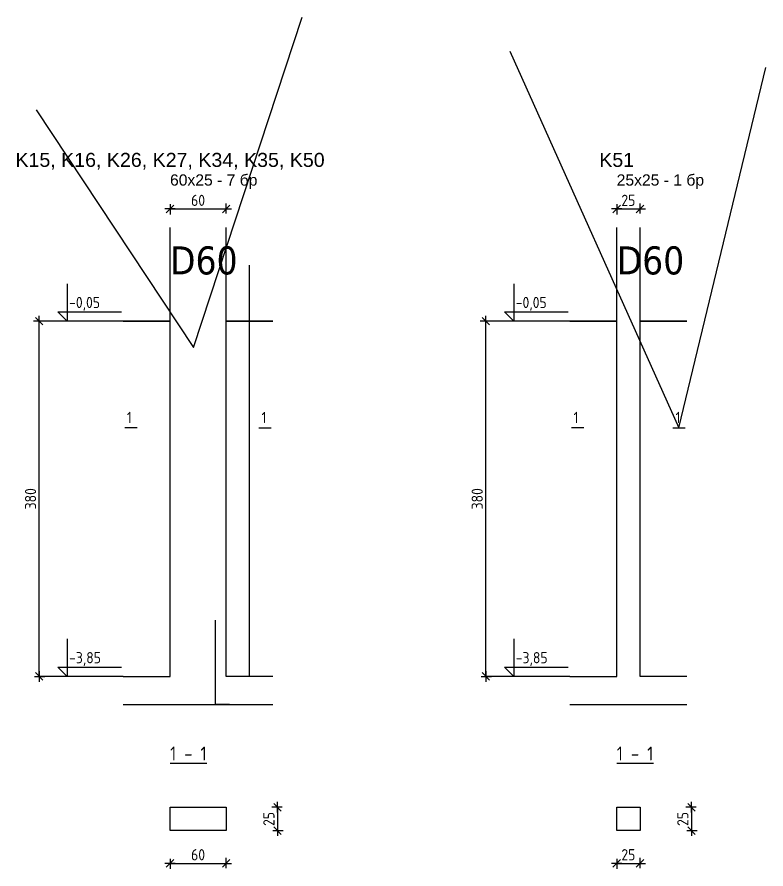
# Model space of a CAD drawing. Header units: millimetres. Extents: x 879 to 91735, y -13728 to 454.
# Drawn here: x 22064 to 22865, y -5859 to -4947 of the extents above; entities that cross this region are included whole.
import ezdxf
from ezdxf.enums import TextEntityAlignment as Align

# ---------------------------------------------------------------- set-up
doc = ezdxf.new("R2010")
doc.units = ezdxf.units.MM
doc.layers.add('1K_koti_razrezi', color=3, linetype='Continuous', lineweight=25)
doc.layers.add('1K_text-koloni', color=3, linetype='Continuous', lineweight=35)
for name, color, linetype in [('1K_SHA', 134, 'Continuous'), ('k_arm', 40, 'Continuous'), ('k_nadpisi', 8, 'Continuous'), ('KTX', 1, 'Continuous'), ('KTXTXT', 4, 'Continuous')]:
    doc.layers.add(name, color=color, linetype=linetype)
doc.styles.add('DIM', font='romans.shx', dxfattribs={"width": 0.85})
doc.styles.get("Standard").update_dxf_attribs({"font": 'TAHOMA.TTF'})
doc.styles.add('Z1', font='ARIAL.TTF')
doc.dimstyles.new('RAZR1', dxfattribs={"dimtxt": 12, "dimasz": 1, "dimexe": 0.3, "dimexo": 0, "dimgap": 0, "dimtad": 0, "dimrnd": 0.1, "dimzin": 14, "dimdsep": 46, "dimtxsty": 'DIM', "dimblk": 'DIM2', "dimcen": 0.09, "dimse1": 1, "dimse2": 1, "dimclrd": 256, "dimclre": 256, "dimclrt": 41, "dimadec": 8, "dimazin": 0, "dimtfac": 2.307692, "dimtix": 1, "dimtmove": 2, "dimatfit": 3, "dimldrblk": 'DIM2', "dimfxl": 0, "dimtvp": 0.769231, "dimtolj": 1, "dimtzin": 14, "dimarcsym": 0})

# ---------------------------------------------------------------- blocks, each defined once
blk = doc.blocks.new('DIM2')
for p, q in [((-5.66, 0), (5.66, 0)), ((4, 4), (-4, -4)), ((0, -5), (0, 6))]:
    blk.add_line(p, q)
blk = doc.blocks.new('*D427')
at = {"layer": '1K_koti_razrezi', "lineweight": -2}
blk.add_line((22228.91, -5852.61), (22286.91, -5852.61), dxfattribs=at)
at = {"layer": 'Defpoints', "color": 0}
for p in [(22227.91, -5817.61), (22287.91, -5817.61), (22287.91, -5852.61)]:
    blk.add_point(p, dxfattribs=at)
at = {"layer": '1K_koti_razrezi', "lineweight": -2, "rotation": 180}
blk.add_blockref('DIM2', (22227.91, -5852.61), dxfattribs=at)
at = {"layer": '1K_koti_razrezi', "lineweight": -2}
blk.add_blockref('DIM2', (22287.91, -5852.61), dxfattribs=at)
at = {"layer": '1K_koti_razrezi', "color": 41, "insert": (22257.91, -5843.38), "char_height": 12, "attachment_point": 5, "style": 'DIM'}
blk.add_mtext('\\A1;60', dxfattribs=at)
blk = doc.blocks.new('*D428')
at = {"layer": '1K_koti_razrezi', "lineweight": -2}
blk.add_line((22342.91, -5793.61), (22342.91, -5816.61), dxfattribs=at)
at = {"layer": 'Defpoints', "color": 0}
for p in [(22287.91, -5792.61), (22287.91, -5817.61), (22342.91, -5817.61)]:
    blk.add_point(p, dxfattribs=at)
at = {"layer": '1K_koti_razrezi', "lineweight": -2}
for p, rotation in [((22342.91, -5792.61), 90), ((22342.91, -5817.61), 270)]:
    blk.add_blockref('DIM2', p, dxfattribs=dict(at, rotation=rotation))
at = {"layer": '1K_koti_razrezi', "color": 41, "insert": (22333.68, -5805.11), "char_height": 12, "attachment_point": 5, "rotation": 90, "style": 'DIM'}
blk.add_mtext('\\A1;25', dxfattribs=at)
blk = doc.blocks.new('*D429')
at = {"layer": '1K_koti_razrezi', "lineweight": -2}
blk.add_line((22228.91, -5152.61), (22286.91, -5152.61), dxfattribs=at)
at = {"layer": 'Defpoints', "color": 0}
for p in [(22287.91, -5152.61), (22227.91, -5272.61), (22287.91, -5272.61)]:
    blk.add_point(p, dxfattribs=at)
at = {"layer": '1K_koti_razrezi', "lineweight": -2, "rotation": 180}
blk.add_blockref('DIM2', (22227.91, -5152.61), dxfattribs=at)
at = {"layer": '1K_koti_razrezi', "lineweight": -2}
blk.add_blockref('DIM2', (22287.91, -5152.61), dxfattribs=at)
at = {"layer": '1K_koti_razrezi', "color": 41, "insert": (22257.91, -5143.38), "char_height": 12, "attachment_point": 5, "style": 'DIM'}
blk.add_mtext('\\A1;60', dxfattribs=at)
blk = doc.blocks.new('*D430')
at = {"layer": '1K_koti_razrezi', "lineweight": -2}
blk.add_line((22087.91, -5651.61), (22087.91, -5273.61), dxfattribs=at)
at = {"layer": 'Defpoints', "color": 0}
for p in [(22087.91, -5272.61), (22177.91, -5272.61), (22177.91, -5652.61)]:
    blk.add_point(p, dxfattribs=at)
at = {"layer": '1K_koti_razrezi', "lineweight": -2}
for p, rotation in [((22087.91, -5272.61), 90), ((22087.91, -5652.61), 270)]:
    blk.add_blockref('DIM2', p, dxfattribs=dict(at, rotation=rotation))
at = {"layer": '1K_koti_razrezi', "color": 41, "insert": (22078.68, -5462.61), "char_height": 12, "attachment_point": 5, "rotation": 90, "style": 'DIM'}
blk.add_mtext('\\A1;380', dxfattribs=at)
blk = doc.blocks.new('*D443')
at = {"layer": '1K_koti_razrezi', "lineweight": -2}
blk.add_line((22706.78, -5852.61), (22729.78, -5852.61), dxfattribs=at)
at = {"layer": 'Defpoints', "color": 0}
for p in [(22705.78, -5817.61), (22730.78, -5817.61), (22730.78, -5852.61)]:
    blk.add_point(p, dxfattribs=at)
at = {"layer": '1K_koti_razrezi', "lineweight": -2, "rotation": 180}
blk.add_blockref('DIM2', (22705.78, -5852.61), dxfattribs=at)
at = {"layer": '1K_koti_razrezi', "lineweight": -2}
blk.add_blockref('DIM2', (22730.78, -5852.61), dxfattribs=at)
at = {"layer": '1K_koti_razrezi', "color": 41, "insert": (22718.28, -5843.38), "char_height": 12, "attachment_point": 5, "style": 'DIM'}
blk.add_mtext('\\A1;25', dxfattribs=at)
blk = doc.blocks.new('*D444')
at = {"layer": '1K_koti_razrezi', "lineweight": -2}
blk.add_line((22785.78, -5793.61), (22785.78, -5816.61), dxfattribs=at)
at = {"layer": 'Defpoints', "color": 0}
for p in [(22730.78, -5792.61), (22730.78, -5817.61), (22785.78, -5817.61)]:
    blk.add_point(p, dxfattribs=at)
at = {"layer": '1K_koti_razrezi', "lineweight": -2}
for p, rotation in [((22785.78, -5792.61), 90), ((22785.78, -5817.61), 270)]:
    blk.add_blockref('DIM2', p, dxfattribs=dict(at, rotation=rotation))
at = {"layer": '1K_koti_razrezi', "color": 41, "insert": (22776.55, -5805.11), "char_height": 12, "attachment_point": 5, "rotation": 90, "style": 'DIM'}
blk.add_mtext('\\A1;25', dxfattribs=at)
blk = doc.blocks.new('*D445')
at = {"layer": '1K_koti_razrezi', "lineweight": -2}
blk.add_line((22706.78, -5152.61), (22729.78, -5152.61), dxfattribs=at)
at = {"layer": 'Defpoints', "color": 0}
for p in [(22730.78, -5152.61), (22705.78, -5272.61), (22730.78, -5272.61)]:
    blk.add_point(p, dxfattribs=at)
at = {"layer": '1K_koti_razrezi', "lineweight": -2, "rotation": 180}
blk.add_blockref('DIM2', (22705.78, -5152.61), dxfattribs=at)
at = {"layer": '1K_koti_razrezi', "lineweight": -2}
blk.add_blockref('DIM2', (22730.78, -5152.61), dxfattribs=at)
at = {"layer": '1K_koti_razrezi', "color": 41, "insert": (22718.28, -5143.38), "char_height": 12, "attachment_point": 5, "style": 'DIM'}
blk.add_mtext('\\A1;25', dxfattribs=at)
blk = doc.blocks.new('*D446')
at = {"layer": '1K_koti_razrezi', "lineweight": -2}
blk.add_line((22565.78, -5651.61), (22565.78, -5273.61), dxfattribs=at)
at = {"layer": 'Defpoints', "color": 0}
for p in [(22565.78, -5272.61), (22655.78, -5272.61), (22655.78, -5652.61)]:
    blk.add_point(p, dxfattribs=at)
at = {"layer": '1K_koti_razrezi', "lineweight": -2}
for p, rotation in [((22565.78, -5272.61), 90), ((22565.78, -5652.61), 270)]:
    blk.add_blockref('DIM2', p, dxfattribs=dict(at, rotation=rotation))
at = {"layer": '1K_koti_razrezi', "color": 41, "insert": (22556.55, -5462.61), "char_height": 12, "attachment_point": 5, "rotation": 90, "style": 'DIM'}
blk.add_mtext('\\A1;380', dxfattribs=at)

msp = doc.modelspace()

# ---------------------------------------------------------------- linework, layer by layer
at = {"layer": '1K_koti_razrezi'}
for p, q in [((22177.915, -5272.606), (22087.915, -5272.606)), ((22655.776, -5272.606), (22565.776, -5272.606)), ((22177.915, -5652.606), (22087.915, -5652.606)), ((22655.776, -5652.606), (22565.776, -5652.606))]:
    msp.add_line(p, q, dxfattribs=at)
at = {"layer": '1K_SHA'}
for p, q in [((22177.915, -5682.606), (22337.915, -5682.606)), ((22655.776, -5682.606), (22780.776, -5682.606))]:
    msp.add_line(p, q, dxfattribs=at)
for points in [[(22177.915, -5272.606), (22227.915, -5272.606), (22227.915, -5172.606)], [(22337.915, -5272.606), (22287.915, -5272.606), (22287.915, -5172.606)], [(22655.776, -5272.606), (22705.776, -5272.606), (22705.776, -5172.606)], [(22780.776, -5272.606), (22730.776, -5272.606), (22730.776, -5172.606)], [(22177.915, -5652.606), (22227.915, -5652.606), (22227.915, -5272.606), (22177.915, -5272.606)], [(22337.915, -5652.606), (22287.915, -5652.606), (22287.915, -5272.606), (22337.915, -5272.606)], [(22655.776, -5652.606), (22705.776, -5652.606), (22705.776, -5272.606), (22655.776, -5272.606)], [(22780.776, -5652.606), (22730.776, -5652.606), (22730.776, -5272.606), (22780.776, -5272.606)], [(22227.915, -5792.606), (22287.915, -5792.606), (22287.915, -5817.606), (22227.915, -5817.606), (22227.915, -5792.606)], [(22705.776, -5792.606), (22730.776, -5792.606), (22730.776, -5817.606), (22705.776, -5817.606), (22705.776, -5792.606)]]:
    msp.add_lwpolyline(points, dxfattribs=at)
at = {"layer": 'k_arm'}
msp.add_lwpolyline([(22312.915, -5652.606), (22312.915, -5212.606)], dxfattribs=at)
at = {"layer": 'k_nadpisi'}
for points in [[(22084.704, -5046.466), (22252.936, -5300.831), (22369.405, -4947.307)], [(22591.558, -4983.953), (22772.376, -5386.606), (22865.474, -5001.198)], [(22291.678, -5682.606), (22276.678, -5682.606), (22276.678, -5652.606), (22276.678, -5592.606)]]:
    msp.add_lwpolyline(points, dxfattribs=at)
at = {"layer": 'KTX'}
for p, q in [((22192.915, -5386.606), (22179.715, -5386.606)), ((22322.915, -5386.606), (22336.115, -5386.606)), ((22670.776, -5386.606), (22657.576, -5386.606)), ((22765.776, -5386.606), (22778.976, -5386.606))]:
    msp.add_line(p, q, dxfattribs=at)
for points in [[(22117.915, -5232.606), (22117.915, -5272.606), (22107.915, -5262.606), (22175.915, -5262.606)], [(22595.776, -5232.606), (22595.776, -5272.606), (22585.776, -5262.606), (22653.776, -5262.606)], [(22117.915, -5612.606), (22117.915, -5652.606), (22107.915, -5642.606), (22175.915, -5642.606)], [(22595.776, -5612.606), (22595.776, -5652.606), (22585.776, -5642.606), (22653.776, -5642.606)]]:
    msp.add_lwpolyline(points, dxfattribs=at)

# ---------------------------------------------------------------- texts
at = {"layer": '1K_text-koloni', "style": 'Z1'}
for s, p in [('K15, K16, K26, K27, K34, K35, K50', (22227.915, -5092.606)), ('K51', (22705.776, -5092.606))]:
    msp.add_text(s, height=15, dxfattribs=at).set_placement(p, align=Align.TOP_CENTER)
for s, p in [('60x25 - 7 бр', (22227.915, -5127.606)), ('25x25 - 1 бр', (22705.776, -5127.606))]:
    msp.add_text(s, height=12, dxfattribs=at).set_placement(p)
at = {"layer": '1K_text-koloni'}
for p in [(22227.915, -5222.606), (22705.776, -5222.606)]:
    msp.add_text('D60', height=30, dxfattribs=at).set_placement(p)
at = {"layer": 'KTXTXT', "style": 'DIM', "width": 0.85}
for s, height, p in [('-0,05', 12, (22119.915, -5258.606)), ('-0,05', 12, (22597.776, -5258.606)), ('1', 12, (22181.715, -5381.606)), ('1', 12, (22325.858, -5381.606)), ('1', 12, (22659.576, -5381.606)), ('1', 12, (22768.719, -5381.606)), ('-3,85', 12, (22119.915, -5638.606)), ('-3,85', 12, (22597.776, -5638.606)), ('%%U1 - 1', 15, (22227.915, -5742.606)), ('%%U1 - 1', 15, (22705.776, -5742.606))]:
    msp.add_text(s, height=height, dxfattribs=at).set_placement(p)

# ---------------------------------------------------------------- dimensions: what is measured, and where the dimension line sits
at = {"layer": '1K_koti_razrezi'}
for base, p1, p2, picture, middle in [((22287.915, -5152.606), (22227.915, -5272.606), (22287.915, -5272.606), '*D429', (22257.915, -5143.375)), ((22730.776, -5152.606), (22705.776, -5272.606), (22730.776, -5272.606), '*D445', (22718.276, -5143.375)), ((22287.915, -5852.606), (22227.915, -5817.606), (22287.915, -5817.606), '*D427', (22257.915, -5843.375)), ((22730.776, -5852.606), (22705.776, -5817.606), (22730.776, -5817.606), '*D443', (22718.276, -5843.375))]:
    dim = msp.add_linear_dim(base=base, p1=p1, p2=p2, dimstyle='RAZR1', dxfattribs=at)
    dim.commit()
    dim.dimension.update_dxf_attribs({"geometry": picture, "text_midpoint": middle})
for base, p1, p2, picture, middle in [((22087.915, -5272.606), (22177.915, -5652.606), (22177.915, -5272.606), '*D430', (22078.684, -5462.606)), ((22565.776, -5272.606), (22655.776, -5652.606), (22655.776, -5272.606), '*D446', (22556.546, -5462.606)), ((22342.915, -5817.606), (22287.915, -5792.606), (22287.915, -5817.606), '*D428', (22333.684, -5805.106)), ((22785.776, -5817.606), (22730.776, -5792.606), (22730.776, -5817.606), '*D444', (22776.546, -5805.106))]:
    dim = msp.add_linear_dim(base=base, p1=p1, p2=p2, angle=90, dimstyle='RAZR1', dxfattribs=at)
    dim.commit()
    dim.dimension.update_dxf_attribs({"geometry": picture, "text_midpoint": middle})

doc.saveas('drawing.dxf')
